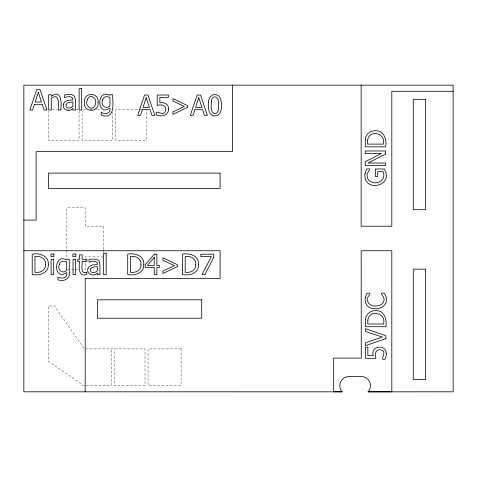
<?xml version="1.0" encoding="UTF-8"?>
<svg xmlns="http://www.w3.org/2000/svg" width="477" height="477" viewBox="0 0 477 477"><rect width="100%" height="100%" fill="white"/><g stroke="black" fill="none" stroke-linecap="round" stroke-linejoin="round"><path stroke-width="0.36" stroke-dasharray="2.38 1.79" d="M52.035 109.704L57.145 109.704M61.521 109.704L62.982 109.704M67.364 109.704L68.825 109.704M76.123 109.704L79.045 109.704M82.843 109.704L85.765 109.704M90.141 109.704L92.335 109.704M96.712 109.704L101.094 109.704M141.395 109.704L115.845 109.704L115.845 140.363L146.505 140.363L146.505 109.704M103.575 256.888L85.18 256.888L85.18 269.153L82.968 269.153M67.513 269.153L78.556 269.153M85.824 348.884L145.02 348.884L145.02 385.678L114.355 385.678L114.355 348.884M83.946 348.276L54.515 305.954L48.38 305.954L48.38 361.149L83.69 385.678L111.29 385.678L111.29 348.884M112.775 111.892L112.775 140.363L82.11 140.363L82.11 111.159M103.575 249.59L103.575 226.223L85.18 226.223L85.18 207.829L66.78 207.829L66.78 258.075M103.575 250.318L103.575 252.512M79.045 111.159L79.045 140.363L48.38 140.363L48.38 111.159M181.117 348.884L148.085 348.884L148.085 385.678L181.117 385.678L181.117 348.884"/><path stroke-width="0.72" d="M368.071 391.832L369.246 390.299A9.2 9.2 0 0 0 361.28 376.502L349.015 376.502A9.2 9.2 0 0 0 341.049 390.299L342.218 391.826L23.85 391.814L23.85 85.168L453.15 85.168L453.15 391.814L368.071 391.832L391.82 391.814L391.82 250.759L361.155 250.777L361.268 358.102L333.685 358.102L333.685 391.82L342.218 391.826M453.15 91.304L391.82 91.304L391.82 226.223L361.155 226.223L361.155 85.168M23.85 220.094L36.115 220.094L36.115 151.638L232.365 151.638L232.365 85.168M23.85 250.759L220.1 250.759L220.1 278.353L85.18 278.353L85.18 391.814M208.497 102.65C208.336 107.134 207.972 114.075 213.344 115.672C218.204 117.062 221.555 112.137 221.346 107.76C221.513 103.276 221.841 96.366 216.492 94.756C211.645 93.361 208.282 98.268 208.497 102.65M211.329 101.637C211.579 105.357 209.874 111.171 213.851 113.431C216.731 114.397 218.549 111.368 218.496 108.857C218.251 105.125 219.957 99.246 215.962 96.986C213.07 96.038 211.251 99.115 211.329 101.637M365.31 139.612L365.203 146.833L385.613 146.833C386.996 139.809 384.158 130.221 375.429 130.74C370.331 130.382 365.436 134.419 365.31 139.612M367.6 140.357L367.528 144.114L383.281 144.114C386.43 132.91 368.948 128.909 367.6 140.357M365.561 319.501L365.454 326.715L385.863 326.715C387.246 319.697 384.408 310.104 375.679 310.622C370.581 310.265 365.686 314.301 365.561 319.501M367.856 320.246L367.785 324.002L383.532 324.002C386.68 312.793 369.198 308.798 367.856 320.246M101.273 112.489L101.136 115.178C115.392 120.049 113.007 103.479 112.512 94.726L110.086 94.726L109.937 95.382C96.253 88.054 96.688 117.437 109.937 108.005C111.344 113.568 104.952 114.707 101.273 112.489M386.287 353.815L385.965 356.701L385.124 359.157C378.178 361.172 388.326 351.787 381.254 350.052C375.954 347.971 374.254 354.489 375.965 358.322L365.454 358.322L365.454 347.125L367.85 347.125L367.85 355.675L373.276 355.675C370.098 345.437 386.501 343.834 386.287 353.815M69.266 272.844C70.256 279.289 62.982 281.996 57.89 279.725L57.89 277.036C61.616 279.17 68.092 278.228 66.691 272.552C53.251 281.943 53.144 252.589 66.691 259.929L66.84 259.273L69.266 259.273L69.266 272.844M98.077 102.388C99.323 112.93 83.189 112.906 84.399 102.388C83.189 91.858 99.317 91.834 98.077 102.388M364.983 173.765C362.967 192.958 394.735 186.513 384.253 168.977L375.345 168.977L375.345 176.383L377.73 176.383L377.73 171.666L383.007 171.666C386.585 178.803 378.583 184.909 371.982 182.19C369.287 181.421 367.081 178.958 367.177 176.067C365.519 172.775 374.051 167.481 366.586 169.061L364.983 173.765M365.233 297.731C363.14 315.756 394.747 310.068 384.48 293.355C376.931 291.775 386.287 297.451 383.758 300.939C383.013 304.541 379.018 306.133 375.679 306.019C372.316 306.121 368.298 304.594 367.534 300.951C364.977 297.421 374.481 291.787 366.807 293.355L365.233 297.731M45.5 264.359C46.203 270.298 40.008 273.22 34.946 272.254L34.946 256.501C39.973 255.559 46.126 258.474 45.5 264.359M140.965 264.359C141.669 270.298 135.48 273.22 130.412 272.254L130.412 256.501C135.438 255.559 141.597 258.474 140.965 264.359M195.755 264.359C196.458 270.298 190.263 273.22 185.201 272.254L185.201 256.501C190.228 255.559 196.381 258.474 195.755 264.359M168.536 108.911C168.924 115.285 161.107 117.485 156.378 114.671C154.363 107.724 163.754 117.873 165.489 110.801C167.57 105.5 161.047 103.801 157.213 105.512L157.213 95.001L168.411 95.001L168.411 97.397L159.861 97.397L159.861 102.829C163.885 101.869 169.025 104.171 168.536 108.911M87.333 99.794C84.19 105.679 92.669 112.447 95.15 104.952C98.041 98.912 90.075 92.294 87.333 99.794M48.326 264.401C48.845 273.13 39.251 275.968 32.233 274.585L32.233 254.175C39.239 252.679 49.012 255.75 48.326 264.401M143.792 264.401C144.31 273.13 134.717 275.968 127.699 274.585L127.699 254.175C134.705 252.679 144.477 255.75 143.792 264.401M198.581 264.401C199.1 273.13 189.506 275.968 182.488 274.585L182.488 254.175C189.494 252.679 199.267 255.75 198.581 264.401M63.429 104.123C61.688 109.788 69.505 112.655 72.886 108.404L72.886 110.038L75.449 110.038L75.449 99.562L74.519 96.217L71.842 94.601L66.553 94.601L64.508 95.054L64.663 97.672C67.179 96.396 73.398 95.483 72.886 99.961C69.588 100.236 64.58 100.164 63.429 104.123M87.899 268.67C86.152 274.335 93.969 277.203 97.356 272.951L97.356 274.585L99.914 274.585L99.914 264.109L98.989 260.764L96.312 259.148L91.018 259.148L88.978 259.601L89.127 262.219C91.65 260.943 97.868 260.031 97.356 264.508C94.058 264.783 89.044 264.711 87.899 268.67M59.363 264.353C56.966 269.469 62.415 274.639 66.691 270.429L66.691 262.028C64.151 260.43 60.007 260.997 59.363 264.353M102.609 99.806C100.212 104.922 105.661 110.092 109.937 105.882L109.937 97.481C107.397 95.883 103.247 96.449 102.609 99.806M66.088 104.391L66.106 106.586L66.661 107.42C68.652 108.828 71.282 107.772 72.886 106.27L72.886 102.018C70.596 102.4 67.376 101.995 66.088 104.391M90.558 268.939L90.576 271.133L91.131 271.968C93.116 273.375 95.746 272.319 97.356 270.811L97.356 266.565C95.066 266.947 91.84 266.542 90.558 268.939M34.439 104.332L32.585 110.038L29.848 110.038L36.729 89.628L40.074 89.628L46.955 110.038L44.087 110.038L42.238 104.332L34.439 104.332M142.301 109.71L140.453 115.41L137.71 115.41L144.591 95.001L147.936 95.001L154.816 115.41L151.948 115.41L150.1 109.71L142.301 109.71M194.878 109.71L193.03 115.41L190.287 115.41L197.168 95.001L200.513 95.001L207.394 115.41L204.532 115.41L202.677 109.71L194.878 109.71M38.333 92.395L35.191 102.018L41.481 102.018L38.333 92.395M146.195 97.767L143.052 107.391L149.349 107.391L146.195 97.767M198.772 97.767L195.636 107.391L201.926 107.391L198.772 97.767M213.768 257.228L204.937 274.585L202.021 274.585L211.365 256.572L200.811 256.572L200.811 254.175L213.768 254.175L213.768 257.228M154.238 257.395L147.357 265.373L154.238 265.373L154.238 257.395M154.345 254.175L145.217 264.687L145.217 267.567L154.238 267.567L154.238 274.585L156.867 274.585L156.867 267.567L159.294 267.567L159.294 265.373L156.867 265.373L156.867 254.175L154.345 254.175M52.398 95.519L51.254 96.426L51.254 94.726L48.678 94.726L48.678 110.038L51.254 110.038L51.254 98.602C59.697 91.56 58.689 105.345 58.134 110.038L60.716 110.038C61.45 104.815 62.26 89.759 52.398 95.519M385.613 154.011L368.011 163.033L385.613 163.033L385.613 165.567L365.203 165.567L365.203 161.715L381.361 153.505L365.203 153.505L365.203 150.97L385.613 150.97L385.613 154.011M187.67 107.295L172.948 114.325L172.948 111.886L184.366 106.472L172.948 101.058L172.948 98.62L187.67 105.65L187.67 107.295M177.665 266.47L162.943 273.5L162.943 271.061L174.355 265.647L162.943 260.233L162.943 257.795L177.665 264.824L177.665 266.47M86.742 272.128C79.957 275.032 82.402 264.657 82.151 261.408L86.897 261.408L86.897 259.273L82.151 259.273L82.151 254.873L79.576 254.873L79.576 259.273L77.834 259.273L77.834 261.408L79.576 261.408C78.812 266.655 78.246 277.703 86.897 274.448L86.742 272.128M385.863 338.628L365.454 345.646L365.454 342.736L382.393 337.09L365.454 331.443L365.454 328.677L385.863 335.695L385.863 338.628M81.698 88.71L79.122 88.71L79.122 110.038L81.698 110.038L81.698 88.71M425.55 99.317L413.285 99.317L413.285 209.707L425.55 209.707L425.55 99.317M220.1 173.103L48.38 173.103L48.38 188.439L220.1 188.439L220.1 173.103M106.168 253.257L103.592 253.257L103.592 274.585L106.168 274.585L106.168 253.257M53.877 254.038L50.944 254.038L50.944 256.709L53.877 256.709L53.877 254.038M75.807 254.038L72.874 254.038L72.874 256.709L75.807 256.709L75.807 254.038M53.698 259.273L51.122 259.273L51.122 274.585L53.698 274.585L53.698 259.273M75.628 259.273L73.053 259.273L73.053 274.585L75.628 274.585L75.628 259.273M425.55 269.153L413.285 269.153L413.285 379.549L425.55 379.549L425.55 269.153M201.705 299.818L97.445 299.818L97.445 318.219L201.705 318.219L201.705 299.818"/></g></svg>
